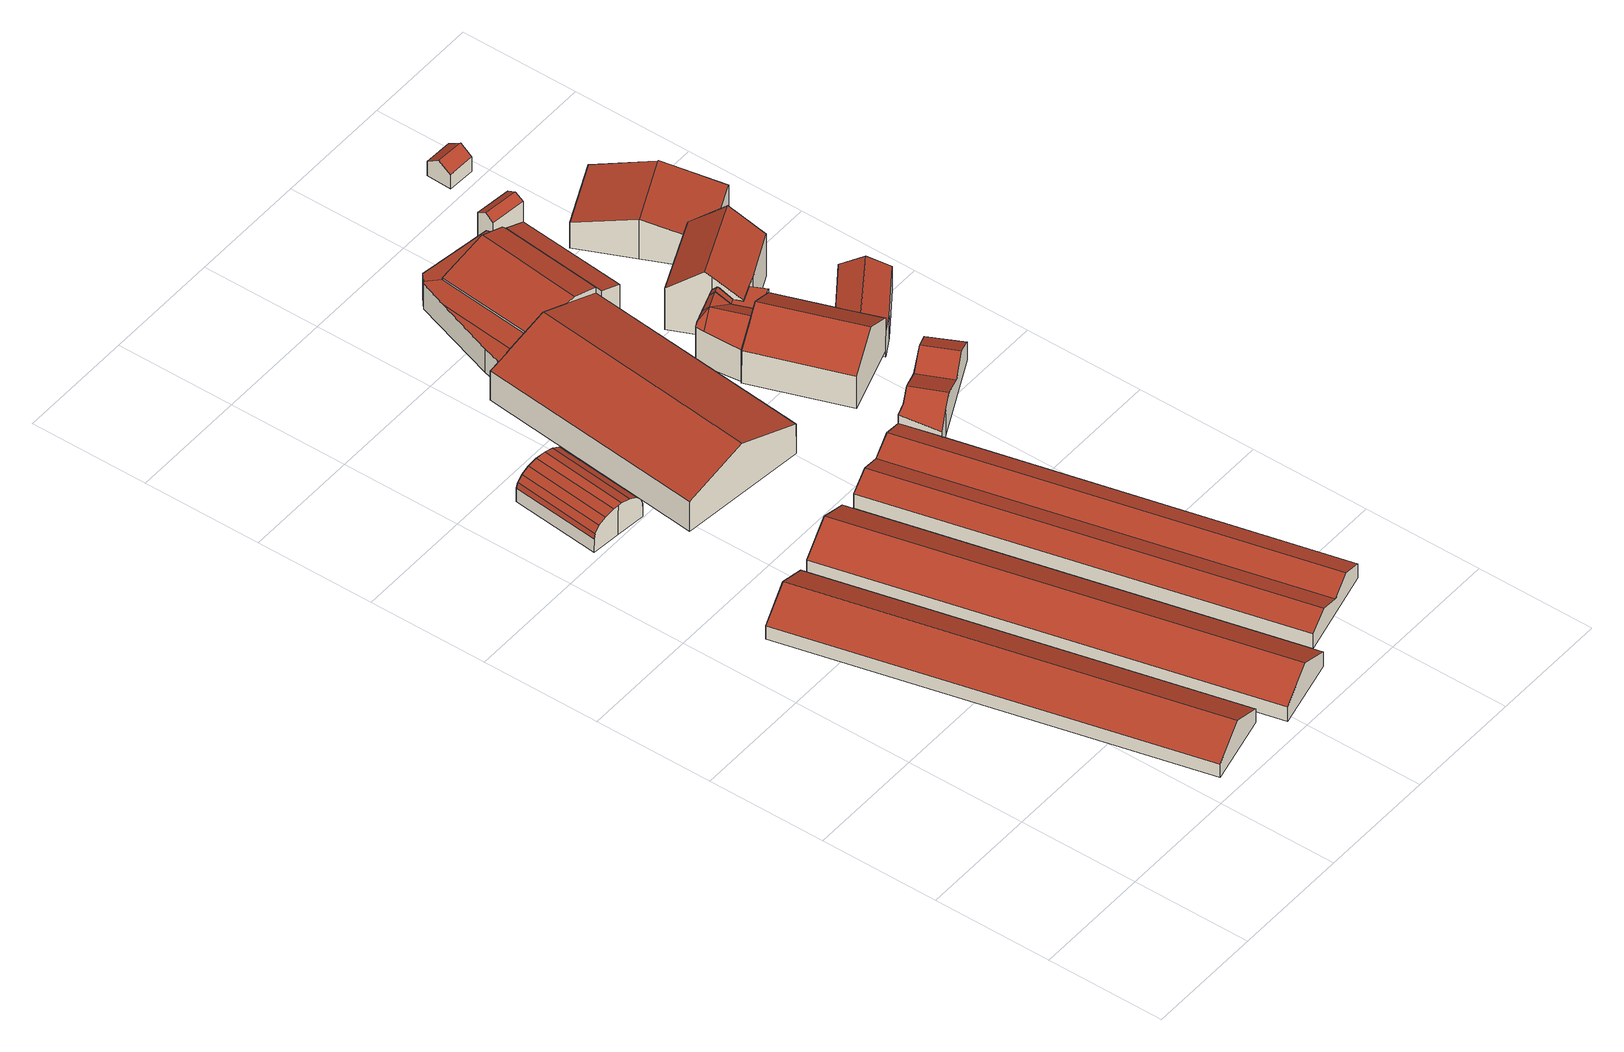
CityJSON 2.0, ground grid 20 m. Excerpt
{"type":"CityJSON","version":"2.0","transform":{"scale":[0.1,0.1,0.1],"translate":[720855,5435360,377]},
"CityObjects":{
"building1":{"type":"Building","attributes":{"Gemeindeschluessel":"09375181","HoeheDach":"386.140","HoeheGrund":"380.340","Methode":"2000","NiedrigsteTraufeDesGebaeudes":"382.863","Geometrietyp2DReferenz":"3000","measuredHeight":5.8,"function":"31001_2000","roofType":"3100"},"geometry":[{"type":"Solid","lod":"2","boundaries":[[[[0,1,2,3]],[[4,2,1,5]],[[6,7,3,2,4]],[[5,1,0,8,9]],[[9,8,7,6]],[[8,0,3,7]],[[6,4,5,9]]]],"semantics":{"surfaces":[{"type":"RoofSurface","Dachneigung":"62.080","Dachorientierung":"76.425","Flaeche":"489.564","Z_MAX":"5.800","Z_MAX_ASL":"386.140","Z_MIN":"2.523","Z_MIN_ASL":"382.863"},{"type":"WallSurface","Flaeche":"176.909","Z_MAX":"2.530","Z_MAX_ASL":"382.870","Z_MIN":"0.000","Z_MIN_ASL":"380.340"},{"type":"WallSurface","Flaeche":"51.419","Z_MAX":"5.800","Z_MAX_ASL":"386.140","Z_MIN":"0.000","Z_MIN_ASL":"380.340"},{"type":"WallSurface","Flaeche":"51.452","Z_MAX":"5.800","Z_MAX_ASL":"386.140","Z_MIN":"0.000","Z_MIN_ASL":"380.340"},{"type":"WallSurface","Flaeche":"176.925","Z_MAX":"2.526","Z_MAX_ASL":"382.866","Z_MIN":"0.000","Z_MIN_ASL":"380.340"},{"type":"RoofSurface","Dachneigung":"62.077","Dachorientierung":"256.425","Flaeche":"489.660","Z_MAX":"5.800","Z_MAX_ASL":"386.140","Z_MIN":"2.526","Z_MIN_ASL":"382.866"},{"type":"GroundSurface","Flaeche":"865.232","Z_MAX":"0.000","Z_MAX_ASL":"380.340","Z_MIN":"0.000","Z_MIN_ASL":"380.340"}],"values":[[0,1,2,3,4,5,6]]}}]},
"building2":{"type":"Building","attributes":{"Gemeindeschluessel":"09375181","HoeheDach":"390.253","HoeheGrund":"384.732","Methode":"2000","NiedrigsteTraufeDesGebaeudes":"387.194","Geometrietyp2DReferenz":"3000","measuredHeight":5.52,"function":"31001_2000","roofType":"3900","storeysAboveGround":1},"geometry":[{"type":"Solid","lod":"2","boundaries":[[[[10,11,12,13]],[[14,15,16,17]],[[18,19,20,21,22,23,24,25]],[[17,16,26,10,13,27,28,29]],[[18,25,14,17,29,30]],[[31,20,19,32]],[[13,12,33,27]],[[30,32,19,18]],[[26,34,11,10]],[[28,27,33,24,23,35]],[[25,24,33,12,11,34,15,14]],[[29,28,35,36,37,31,32,30]],[[37,21,20,31]],[[16,15,34,26]],[[36,22,21,37]],[[35,23,22,36]]]],"semantics":{"surfaces":[{"type":"RoofSurface","Dachneigung":"62.628","Dachorientierung":"96.273","Flaeche":"22.825","Z_MAX":"5.150","Z_MAX_ASL":"389.882","Z_MIN":"4.453","Z_MIN_ASL":"389.185"},{"type":"WallSurface","Flaeche":"39.377","Z_MAX":"2.763","Z_MAX_ASL":"387.495","Z_MIN":"-0.002","Z_MIN_ASL":"384.730"},{"type":"WallSurface","Flaeche":"24.295","Z_MAX":"5.521","Z_MAX_ASL":"390.253","Z_MIN":"-0.002","Z_MIN_ASL":"384.730"},{"type":"WallSurface","Flaeche":"24.421","Z_MAX":"5.521","Z_MAX_ASL":"390.253","Z_MIN":"-0.002","Z_MIN_ASL":"384.730"},{"type":"GroundSurface","Flaeche":"151.032","Z_MAX":"-0.002","Z_MAX_ASL":"384.730","Z_MIN":"-0.002","Z_MIN_ASL":"384.730"},{"type":"RoofSurface","Dachneigung":"15.949","Dachorientierung":"276.273","Flaeche":"14.010","Z_MAX":"3.515","Z_MAX_ASL":"388.247","Z_MIN":"2.623","Z_MIN_ASL":"387.355"},{"type":"RoofSurface","Dachneigung":"77.343","Dachorientierung":"96.273","Flaeche":"25.491","Z_MAX":"5.521","Z_MAX_ASL":"390.253","Z_MIN":"5.150","Z_MIN_ASL":"389.882"},{"type":"WallSurface","Flaeche":"39.638","Z_MAX":"2.623","Z_MAX_ASL":"387.355","Z_MIN":"-0.002","Z_MIN_ASL":"384.730"},{"type":"RoofSurface","Dachneigung":"43.098","Dachorientierung":"96.273","Flaeche":"19.359","Z_MAX":"4.453","Z_MAX_ASL":"389.185","Z_MIN":"3.515","Z_MIN_ASL":"388.247"},{"type":"RoofSurface","Dachneigung":"90.000","Dachorientierung":"-1.000","Flaeche":"26.477","Z_MAX":"5.521","Z_MAX_ASL":"390.253","Z_MIN":"5.521","Z_MIN_ASL":"390.253"},{"type":"WallSurface","Flaeche":"24.403","Z_MAX":"5.521","Z_MAX_ASL":"390.253","Z_MIN":"-0.002","Z_MIN_ASL":"384.730"},{"type":"WallSurface","Flaeche":"24.504","Z_MAX":"5.521","Z_MAX_ASL":"390.253","Z_MIN":"-0.002","Z_MIN_ASL":"384.730"},{"type":"RoofSurface","Dachneigung":"43.098","Dachorientierung":"276.273","Flaeche":"19.402","Z_MAX":"4.453","Z_MAX_ASL":"389.185","Z_MIN":"3.515","Z_MIN_ASL":"388.247"},{"type":"RoofSurface","Dachneigung":"15.949","Dachorientierung":"96.273","Flaeche":"14.139","Z_MAX":"3.515","Z_MAX_ASL":"388.247","Z_MIN":"2.462","Z_MIN_ASL":"387.194"},{"type":"RoofSurface","Dachneigung":"62.628","Dachorientierung":"276.273","Flaeche":"22.862","Z_MAX":"5.150","Z_MAX_ASL":"389.882","Z_MIN":"4.453","Z_MIN_ASL":"389.185"},{"type":"RoofSurface","Dachneigung":"77.343","Dachorientierung":"276.273","Flaeche":"25.513","Z_MAX":"5.521","Z_MAX_ASL":"390.253","Z_MIN":"5.150","Z_MIN_ASL":"389.882"}],"values":[[0,1,2,3,4,5,6,7,8,9,10,11,12,13,14,15]]}}]},
"building3":{"type":"Building","attributes":{"Gemeindeschluessel":"09375181","HoeheDach":"386.140","HoeheGrund":"379.960","Methode":"2000","NiedrigsteTraufeDesGebaeudes":"382.858","Geometrietyp2DReferenz":"3000","measuredHeight":6.18,"function":"31001_2000","roofType":"3100"},"geometry":[{"type":"Solid","lod":"2","boundaries":[[[[38,39,40,41]],[[42,38,41,43]],[[44,42,43,45]],[[46,40,39,47]],[[47,39,38,42,44]],[[45,46,47,44]],[[45,43,41,40,46]]]],"semantics":{"surfaces":[{"type":"RoofSurface","Dachneigung":"61.847","Dachorientierung":"76.485","Flaeche":"513.539","Z_MAX":"6.180","Z_MAX_ASL":"386.140","Z_MIN":"2.907","Z_MIN_ASL":"382.867"},{"type":"RoofSurface","Dachneigung":"61.843","Dachorientierung":"256.484","Flaeche":"513.430","Z_MAX":"6.180","Z_MAX_ASL":"386.140","Z_MIN":"2.898","Z_MIN_ASL":"382.858"},{"type":"WallSurface","Flaeche":"215.175","Z_MAX":"2.916","Z_MAX_ASL":"382.876","Z_MIN":"0.000","Z_MIN_ASL":"379.960"},{"type":"WallSurface","Flaeche":"215.220","Z_MAX":"2.907","Z_MAX_ASL":"382.867","Z_MIN":"0.000","Z_MIN_ASL":"379.960"},{"type":"WallSurface","Flaeche":"55.522","Z_MAX":"6.180","Z_MAX_ASL":"386.140","Z_MIN":"0.000","Z_MIN_ASL":"379.960"},{"type":"GroundSurface","Flaeche":"905.455","Z_MAX":"0.000","Z_MAX_ASL":"379.960","Z_MIN":"0.000","Z_MIN_ASL":"379.960"},{"type":"WallSurface","Flaeche":"55.624","Z_MAX":"6.180","Z_MAX_ASL":"386.140","Z_MIN":"0.000","Z_MIN_ASL":"379.960"}],"values":[[0,1,2,3,4,5,6]]}}]},
"building4":{"type":"Building","attributes":{"Gemeindeschluessel":"09375181","HoeheDach":"382.920","HoeheGrund":"378.480","Methode":"2000","NiedrigsteTraufeDesGebaeudes":"381.320","Geometrietyp2DReferenz":"3000","measuredHeight":4.44,"function":"31001_2000","roofType":"3100"},"geometry":[{"type":"Solid","lod":"2","boundaries":[[[[48,49,50,51,52]],[[48,53,54,55,56,57,49]],[[55,54,58,59]],[[49,57,60,50]],[[57,56,61,60]],[[56,55,59,61]],[[53,62,63,58,54]],[[51,63,62,52]],[[53,48,52,62]],[[50,60,61,59,58,63,51]]]],"semantics":{"surfaces":[{"type":"GroundSurface","Flaeche":"1106.562","Z_MAX":"0.000","Z_MAX_ASL":"378.480","Z_MIN":"0.000","Z_MIN_ASL":"378.480"},{"type":"WallSurface","Flaeche":"56.908","Z_MAX":"4.440","Z_MAX_ASL":"382.920","Z_MIN":"0.000","Z_MIN_ASL":"378.480"},{"type":"RoofSurface","Dachneigung":"67.924","Dachorientierung":"256.498","Flaeche":"301.216","Z_MAX":"4.440","Z_MAX_ASL":"382.920","Z_MIN":"2.840","Z_MIN_ASL":"381.320"},{"type":"WallSurface","Flaeche":"202.313","Z_MAX":"2.876","Z_MAX_ASL":"381.356","Z_MIN":"0.000","Z_MIN_ASL":"378.480"},{"type":"RoofSurface","Dachneigung":"67.833","Dachorientierung":"256.497","Flaeche":"295.971","Z_MAX":"4.440","Z_MAX_ASL":"382.920","Z_MIN":"2.846","Z_MIN_ASL":"381.326"},{"type":"RoofSurface","Dachneigung":"67.830","Dachorientierung":"76.498","Flaeche":"299.928","Z_MAX":"4.440","Z_MAX_ASL":"382.920","Z_MIN":"2.840","Z_MIN_ASL":"381.320"},{"type":"RoofSurface","Dachneigung":"67.920","Dachorientierung":"76.498","Flaeche":"297.384","Z_MAX":"4.440","Z_MAX_ASL":"382.920","Z_MIN":"2.860","Z_MIN_ASL":"381.340"},{"type":"WallSurface","Flaeche":"19.250","Z_MAX":"2.861","Z_MAX_ASL":"381.341","Z_MIN":"0.000","Z_MIN_ASL":"378.480"},{"type":"WallSurface","Flaeche":"183.217","Z_MAX":"2.861","Z_MAX_ASL":"381.341","Z_MIN":"0.000","Z_MIN_ASL":"378.480"},{"type":"WallSurface","Flaeche":"57.123","Z_MAX":"4.440","Z_MAX_ASL":"382.920","Z_MIN":"0.000","Z_MIN_ASL":"378.480"}],"values":[[0,1,2,3,4,5,6,7,8,9]]}}]},
"building5":{"type":"Building","attributes":{"Gemeindeschluessel":"09375181","HoeheDach":"390.224","HoeheGrund":"380.570","Methode":"2000","NiedrigsteTraufeDesGebaeudes":"385.014","Geometrietyp2DReferenz":"3000","measuredHeight":9.65,"function":"31001_2000","roofType":"3100","storeysAboveGround":1},"geometry":[{"type":"Solid","lod":"2","boundaries":[[[[64,65,66,67]],[[68,69,70,71,72]],[[73,74,75,76,77]],[[78,79,80,81,68,72]],[[82,83,84,85]],[[86,87,88,89,90]],[[78,72,71,91]],[[92,83,82,69,68,81,93]],[[92,77,76,84,83]],[[94,95,64,67,79,78,91,87,86,96,97]],[[85,98,99,90,89]],[[81,80,66,65,100,93]],[[99,96,86,90]],[[64,95,101,100,65]],[[88,70,69,82,85,89]],[[102,92,93,100,101]],[[88,87,91,71,70]],[[85,84,76,75,98]],[[97,96,99,98,75,74]],[[67,66,80,79]],[[92,102,73,77]],[[94,97,74,73,102,101,95]]]],"semantics":{"surfaces":[{"type":"WallSurface","Flaeche":"220.783","Z_MAX":"5.712","Z_MAX_ASL":"386.282","Z_MIN":"0.000","Z_MIN_ASL":"380.570"},{"type":"RoofSurface","Dachneigung":"83.611","Dachorientierung":"276.072","Flaeche":"24.386","Z_MAX":"4.760","Z_MAX_ASL":"385.330","Z_MIN":"4.444","Z_MIN_ASL":"385.014"},{"type":"RoofSurface","Dachneigung":"72.096","Dachorientierung":"96.073","Flaeche":"82.811","Z_MAX":"8.230","Z_MAX_ASL":"388.800","Z_MIN":"6.816","Z_MIN_ASL":"387.386"},{"type":"WallSurface","Flaeche":"7.602","Z_MAX":"6.955","Z_MAX_ASL":"387.525","Z_MIN":"0.000","Z_MIN_ASL":"380.570"},{"type":"WallSurface","Flaeche":"4.862","Z_MAX":"5.530","Z_MAX_ASL":"386.100","Z_MIN":"5.260","Z_MIN_ASL":"385.830"},{"type":"WallSurface","Flaeche":"11.193","Z_MAX":"4.973","Z_MAX_ASL":"385.543","Z_MIN":"0.000","Z_MIN_ASL":"380.570"},{"type":"WallSurface","Flaeche":"12.836","Z_MAX":"4.488","Z_MAX_ASL":"385.058","Z_MIN":"0.000","Z_MIN_ASL":"380.570"},{"type":"WallSurface","Flaeche":"33.543","Z_MAX":"9.647","Z_MAX_ASL":"390.217","Z_MIN":"4.469","Z_MIN_ASL":"385.039"},{"type":"RoofSurface","Dachneigung":"71.585","Dachorientierung":"276.070","Flaeche":"153.931","Z_MAX":"8.230","Z_MAX_ASL":"388.800","Z_MIN":"5.530","Z_MIN_ASL":"386.100"},{"type":"GroundSurface","Flaeche":"1191.068","Z_MAX":"0.000","Z_MAX_ASL":"380.570","Z_MIN":"0.000","Z_MIN_ASL":"380.570"},{"type":"RoofSurface","Dachneigung":"80.852","Dachorientierung":"6.087","Flaeche":"38.059","Z_MAX":"5.260","Z_MAX_ASL":"385.830","Z_MIN":"4.760","Z_MIN_ASL":"385.330"},{"type":"RoofSurface","Dachneigung":"70.117","Dachorientierung":"276.157","Flaeche":"448.749","Z_MAX":"9.654","Z_MAX_ASL":"390.224","Z_MIN":"5.705","Z_MIN_ASL":"386.275"},{"type":"WallSurface","Flaeche":"59.822","Z_MAX":"4.842","Z_MAX_ASL":"385.412","Z_MIN":"0.000","Z_MIN_ASL":"380.570"},{"type":"WallSurface","Flaeche":"167.705","Z_MAX":"9.654","Z_MAX_ASL":"390.224","Z_MIN":"0.000","Z_MIN_ASL":"380.570"},{"type":"RoofSurface","Dachneigung":"81.286","Dachorientierung":"276.068","Flaeche":"60.749","Z_MAX":"5.260","Z_MAX_ASL":"385.830","Z_MIN":"4.760","Z_MIN_ASL":"385.330"},{"type":"RoofSurface","Dachneigung":"70.115","Dachorientierung":"96.098","Flaeche":"449.127","Z_MAX":"9.654","Z_MAX_ASL":"390.224","Z_MIN":"5.705","Z_MIN_ASL":"386.275"},{"type":"WallSurface","Flaeche":"72.851","Z_MAX":"4.922","Z_MAX_ASL":"385.492","Z_MIN":"0.000","Z_MIN_ASL":"380.570"},{"type":"WallSurface","Flaeche":"22.883","Z_MAX":"8.230","Z_MAX_ASL":"388.800","Z_MIN":"5.260","Z_MIN_ASL":"385.830"},{"type":"WallSurface","Flaeche":"16.640","Z_MAX":"6.849","Z_MAX_ASL":"387.419","Z_MIN":"0.000","Z_MIN_ASL":"380.570"},{"type":"WallSurface","Flaeche":"21.779","Z_MAX":"6.955","Z_MAX_ASL":"387.525","Z_MIN":"0.000","Z_MIN_ASL":"380.570"},{"type":"WallSurface","Flaeche":"5.098","Z_MAX":"8.230","Z_MAX_ASL":"388.800","Z_MIN":"5.711","Z_MIN_ASL":"386.281"},{"type":"WallSurface","Flaeche":"340.790","Z_MAX":"6.816","Z_MAX_ASL":"387.386","Z_MIN":"0.000","Z_MIN_ASL":"380.570"}],"values":[[0,1,2,3,4,5,6,7,8,9,10,11,12,13,14,15,16,17,18,19,20,21]]}}]},
"building6":{"type":"Building","attributes":{"Gemeindeschluessel":"09375181","HoeheDach":"387.700","HoeheGrund":"378.990","Methode":"2000","NiedrigsteTraufeDesGebaeudes":"385.070","Geometrietyp2DReferenz":"3000","measuredHeight":8.71,"function":"31001_2000","roofType":"3100","storeysAboveGround":2},"geometry":[{"type":"Solid","lod":"2","boundaries":[[[[103,104,105,106,107]],[[106,105,108,109,110,111]],[[107,112,113,103]],[[113,112,114,115]],[[112,116,114]],[[113,115,117,104,103]],[[111,110,112]],[[108,117,115,114,116,109]],[[107,106,111,112]],[[104,117,108,105]],[[112,110,109,116]]]],"semantics":{"surfaces":[{"type":"WallSurface","Flaeche":"61.129","Z_MAX":"8.710","Z_MAX_ASL":"387.700","Z_MIN":"0.000","Z_MIN_ASL":"378.990"},{"type":"WallSurface","Flaeche":"52.211","Z_MAX":"8.710","Z_MAX_ASL":"387.700","Z_MIN":"0.000","Z_MIN_ASL":"378.990"},{"type":"RoofSurface","Dachneigung":"59.284","Dachorientierung":"250.667","Flaeche":"26.480","Z_MAX":"8.710","Z_MAX_ASL":"387.700","Z_MIN":"6.080","Z_MIN_ASL":"385.070"},{"type":"RoofSurface","Dachneigung":"59.299","Dachorientierung":"249.832","Flaeche":"2.837","Z_MAX":"8.710","Z_MAX_ASL":"387.700","Z_MIN":"6.860","Z_MIN_ASL":"385.850"},{"type":"RoofSurface","Dachneigung":"44.896","Dachorientierung":"337.892","Flaeche":"1.802","Z_MAX":"8.710","Z_MAX_ASL":"387.700","Z_MIN":"7.398","Z_MIN_ASL":"386.388"},{"type":"WallSurface","Flaeche":"49.240","Z_MAX":"7.050","Z_MAX_ASL":"386.040","Z_MIN":"0.000","Z_MIN_ASL":"378.990"},{"type":"RoofSurface","Dachneigung":"49.366","Dachorientierung":"157.245","Flaeche":"4.759","Z_MAX":"8.710","Z_MAX_ASL":"387.700","Z_MIN":"6.767","Z_MIN_ASL":"385.757"},{"type":"WallSurface","Flaeche":"44.803","Z_MAX":"7.814","Z_MAX_ASL":"386.804","Z_MIN":"0.000","Z_MIN_ASL":"378.990"},{"type":"RoofSurface","Dachneigung":"60.063","Dachorientierung":"70.663","Flaeche":"20.688","Z_MAX":"8.710","Z_MAX_ASL":"387.700","Z_MIN":"6.570","Z_MIN_ASL":"385.560"},{"type":"GroundSurface","Flaeche":"51.237","Z_MAX":"0.000","Z_MAX_ASL":"378.990","Z_MIN":"0.000","Z_MIN_ASL":"378.990"},{"type":"RoofSurface","Dachneigung":"44.890","Dachorientierung":"337.242","Flaeche":"4.568","Z_MAX":"8.710","Z_MAX_ASL":"387.700","Z_MIN":"7.555","Z_MIN_ASL":"386.545"}],"values":[[0,1,2,3,4,5,6,7,8,9,10]]}}]},
"building7":{"type":"Building","attributes":{"Gemeindeschluessel":"09375181","HoeheDach":"384.873","HoeheGrund":"378.670","Methode":"2000","NiedrigsteTraufeDesGebaeudes":"382.209","Geometrietyp2DReferenz":"3000","measuredHeight":6.2,"function":"31001_2000","roofType":"3100"},"geometry":[{"type":"Solid","lod":"2","boundaries":[[[[118,119,120,121]],[[118,122,123,124,125,126,119]],[[125,124,127,128]],[[120,119,126,129,130,131]],[[132,133,123,122]],[[126,125,128,129]],[[121,120,131,134]],[[134,131,130,135]],[[132,135,130,129,128,127,133]],[[118,121,134,135,132,122]],[[124,123,133,127]]]],"semantics":{"surfaces":[{"type":"WallSurface","Flaeche":"12.839","Z_MAX":"5.018","Z_MAX_ASL":"383.688","Z_MIN":"0.000","Z_MIN_ASL":"378.670"},{"type":"WallSurface","Flaeche":"75.235","Z_MAX":"6.203","Z_MAX_ASL":"384.873","Z_MIN":"0.000","Z_MIN_ASL":"378.670"},{"type":"RoofSurface","Dachneigung":"64.421","Dachorientierung":"244.860","Flaeche":"26.697","Z_MAX":"5.430","Z_MAX_ASL":"384.100","Z_MIN":"3.539","Z_MIN_ASL":"382.209"},{"type":"RoofSurface","Dachneigung":"63.747","Dachorientierung":"244.856","Flaeche":"32.991","Z_MAX":"6.203","Z_MAX_ASL":"384.873","Z_MIN":"3.539","Z_MIN_ASL":"382.209"},{"type":"WallSurface","Flaeche":"22.109","Z_MAX":"3.734","Z_MAX_ASL":"382.404","Z_MIN":"0.000","Z_MIN_ASL":"378.670"},{"type":"RoofSurface","Dachneigung":"63.750","Dachorientierung":"64.860","Flaeche":"36.826","Z_MAX":"6.203","Z_MAX_ASL":"384.873","Z_MIN":"3.539","Z_MIN_ASL":"382.209"},{"type":"WallSurface","Flaeche":"26.071","Z_MAX":"4.209","Z_MAX_ASL":"382.879","Z_MIN":"0.000","Z_MIN_ASL":"378.670"},{"type":"WallSurface","Flaeche":"7.543","Z_MAX":"4.993","Z_MAX_ASL":"383.663","Z_MIN":"0.000","Z_MIN_ASL":"378.670"},{"type":"WallSurface","Flaeche":"74.018","Z_MAX":"6.203","Z_MAX_ASL":"384.873","Z_MIN":"0.000","Z_MIN_ASL":"378.670"},{"type":"GroundSurface","Flaeche":"109.484","Z_MAX":"0.000","Z_MAX_ASL":"378.670","Z_MIN":"0.000","Z_MIN_ASL":"378.670"},{"type":"RoofSurface","Dachneigung":"64.436","Dachorientierung":"64.866","Flaeche":"25.264","Z_MAX":"5.430","Z_MAX_ASL":"384.100","Z_MIN":"3.540","Z_MIN_ASL":"382.210"}],"values":[[0,1,2,3,4,5,6,7,8,9,10]]}}]},
"building8":{"type":"Building","attributes":{"Gemeindeschluessel":"09375181","HoeheDach":"388.869","HoeheGrund":"378.720","Methode":"1000","NiedrigsteTraufeDesGebaeudes":"384.991","Geometrietyp2DReferenz":"3000","measuredHeight":10.15,"function":"31001_2000","roofType":"3100","storeysAboveGround":2},"geometry":[{"type":"Solid","lod":"2","boundaries":[[[[136,137,138,139]],[[140,137,136,141,142]],[[142,141,143,144]],[[140,145,146,147,148,138,137]],[[146,145,144,143,149]],[[147,150,151,148]],[[148,151,139,138]],[[136,139,151,150,149,143,141]],[[140,142,144,145]],[[146,149,150,147]]]],"semantics":{"surfaces":[{"type":"WallSurface","Flaeche":"40.494","Z_MAX":"6.291","Z_MAX_ASL":"385.011","Z_MIN":"0.000","Z_MIN_ASL":"378.720"},{"type":"WallSurface","Flaeche":"102.382","Z_MAX":"10.149","Z_MAX_ASL":"388.869","Z_MIN":"0.000","Z_MIN_ASL":"378.720"},{"type":"RoofSurface","Dachneigung":"58.160","Dachorientierung":"250.321","Flaeche":"125.616","Z_MAX":"10.149","Z_MAX_ASL":"388.869","Z_MIN":"6.271","Z_MIN_ASL":"384.991"},{"type":"GroundSurface","Flaeche":"213.967","Z_MAX":"0.000","Z_MAX_ASL":"378.720","Z_MIN":"0.000","Z_MIN_ASL":"378.720"},{"type":"WallSurface","Flaeche":"69.417","Z_MAX":"10.149","Z_MAX_ASL":"388.869","Z_MIN":"0.000","Z_MIN_ASL":"378.720"},{"type":"WallSurface","Flaeche":"61.189","Z_MAX":"6.290","Z_MAX_ASL":"385.010","Z_MIN":"0.000","Z_MIN_ASL":"378.720"},{"type":"WallSurface","Flaeche":"6.981","Z_MAX":"6.291","Z_MAX_ASL":"385.011","Z_MIN":"0.000","Z_MIN_ASL":"378.720"},{"type":"RoofSurface","Dachneigung":"58.157","Dachorientierung":"70.323","Flaeche":"126.250","Z_MAX":"10.149","Z_MAX_ASL":"388.869","Z_MIN":"6.274","Z_MIN_ASL":"384.994"},{"type":"WallSurface","Flaeche":"106.917","Z_MAX":"6.279","Z_MAX_ASL":"384.999","Z_MIN":"0.000","Z_MIN_ASL":"378.720"},{"type":"WallSurface","Flaeche":"33.096","Z_MAX":"8.971","Z_MAX_ASL":"387.691","Z_MIN":"0.000","Z_MIN_ASL":"378.720"}],"values":[[0,1,2,3,4,5,6,7,8,9]]}}]},
"building9":{"type":"Building","attributes":{"Gemeindeschluessel":"09375181","HoeheDach":"387.378","HoeheGrund":"380.870","Methode":"1000","NiedrigsteTraufeDesGebaeudes":"386.123","Geometrietyp2DReferenz":"3000","measuredHeight":6.51,"function":"51009_1610","roofType":"2100"},"geometry":[{"type":"Solid","lod":"2","boundaries":[[[[152,153,74,154]],[[155,152,154,156]],[[156,157,158,155]],[[156,154,74,157]],[[158,153,152,155]],[[157,74,153,158]]]],"semantics":{"surfaces":[{"type":"RoofSurface","Dachneigung":"71.313","Dachorientierung":"96.071","Flaeche":"72.978","Z_MAX":"6.508","Z_MAX_ASL":"387.378","Z_MIN":"5.253","Z_MIN_ASL":"386.123"},{"type":"WallSurface","Flaeche":"21.822","Z_MAX":"6.508","Z_MAX_ASL":"387.378","Z_MIN":"0.000","Z_MIN_ASL":"380.870"},{"type":"GroundSurface","Flaeche":"69.131","Z_MAX":"0.000","Z_MAX_ASL":"380.870","Z_MIN":"0.000","Z_MIN_ASL":"380.870"},{"type":"WallSurface","Flaeche":"121.254","Z_MAX":"6.508","Z_MAX_ASL":"387.378","Z_MIN":"0.000","Z_MIN_ASL":"380.870"},{"type":"WallSurface","Flaeche":"97.866","Z_MAX":"5.253","Z_MAX_ASL":"386.123","Z_MIN":"0.000","Z_MIN_ASL":"380.870"},{"type":"WallSurface","Flaeche":"21.817","Z_MAX":"6.508","Z_MAX_ASL":"387.378","Z_MIN":"0.000","Z_MIN_ASL":"380.870"}],"values":[[0,1,2,3,4,5]]}}]},
"building10":{"type":"Building","attributes":{"Gemeindeschluessel":"09375181","HoeheDach":"387.700","HoeheGrund":"378.850","Methode":"2000","NiedrigsteTraufeDesGebaeudes":"385.570","Geometrietyp2DReferenz":"3000","measuredHeight":8.85,"function":"51009_1610","roofType":"1000"},"geometry":[{"type":"Solid","lod":"2","boundaries":[[[[159,109,160,161]],[[106,162,163,164,165,166]],[[167,164,163,168]],[[169,162,106,170]],[[159,170,106,166,110,109]],[[159,161,167,168,169,170]],[[167,161,160,171,165,164]],[[168,163,162,169]],[[110,171,160,109]],[[166,165,171,110]]]],"semantics":{"surfaces":[{"type":"WallSurface","Flaeche":"8.452","Z_MAX":"8.021","Z_MAX_ASL":"386.871","Z_MIN":"0.000","Z_MIN_ASL":"378.850"},{"type":"RoofSurface","Dachneigung":"87.852","Dachorientierung":"159.047","Flaeche":"12.995","Z_MAX":"6.880","Z_MAX_ASL":"385.730","Z_MIN":"6.720","Z_MIN_ASL":"385.570"},{"type":"WallSurface","Flaeche":"20.968","Z_MAX":"6.825","Z_MAX_ASL":"385.675","Z_MIN":"0.000","Z_MIN_ASL":"378.850"},{"type":"WallSurface","Flaeche":"29.191","Z_MAX":"6.726","Z_MAX_ASL":"385.576","Z_MIN":"0.000","Z_MIN_ASL":"378.850"},{"type":"WallSurface","Flaeche":"53.155","Z_MAX":"8.850","Z_MAX_ASL":"387.700","Z_MIN":"0.000","Z_MIN_ASL":"378.850"},{"type":"GroundSurface","Flaeche":"16.280","Z_MAX":"0.000","Z_MAX_ASL":"378.850","Z_MIN":"0.000","Z_MIN_ASL":"378.850"},{"type":"WallSurface","Flaeche":"35.346","Z_MAX":"8.850","Z_MAX_ASL":"387.700","Z_MIN":"0.000","Z_MIN_ASL":"378.850"},{"type":"WallSurface","Flaeche":"19.124","Z_MAX":"6.825","Z_MAX_ASL":"385.675","Z_MIN":"0.000","Z_MIN_ASL":"378.850"},{"type":"RoofSurface","Dachneigung":"45.042","Dachorientierung":"339.184","Flaeche":"1.282","Z_MAX":"8.850","Z_MAX_ASL":"387.700","Z_MIN":"7.962","Z_MIN_ASL":"386.812"},{"type":"RoofSurface","Dachneigung":"48.720","Dachorientierung":"159.198","Flaeche":"3.178","Z_MAX":"8.850","Z_MAX_ASL":"387.700","Z_MIN":"6.880","Z_MIN_ASL":"385.730"}],"values":[[0,1,2,3,4,5,6,7,8,9]]}}]},
"building11":{"type":"Building","attributes":{"Gemeindeschluessel":"09375181","HoeheDach":"387.436","HoeheGrund":"381.739","Methode":"1000","NiedrigsteTraufeDesGebaeudes":"386.531","Geometrietyp2DReferenz":"3000","measuredHeight":5.7,"function":"31001_2000","roofType":"3100"},"geometry":[{"type":"Solid","lod":"2","boundaries":[[[[172,173,174,175]],[[176,177,178,179]],[[179,180,181,176]],[[180,174,173,181]],[[177,172,175,178]],[[181,173,172,177,176]],[[179,178,175,174,180]]]],"semantics":{"surfaces":[{"type":"RoofSurface","Dachneigung":"59.381","Dachorientierung":"6.692","Flaeche":"10.602","Z_MAX":"5.697","Z_MAX_ASL":"387.436","Z_MIN":"4.792","Z_MIN_ASL":"386.531"},{"type":"WallSurface","Flaeche":"29.373","Z_MAX":"4.810","Z_MAX_ASL":"386.549","Z_MIN":"0.000","Z_MIN_ASL":"381.739"},{"type":"GroundSurface","Flaeche":"18.261","Z_MAX":"0.000","Z_MAX_ASL":"381.739","Z_MIN":"0.000","Z_MIN_ASL":"381.739"},{"type":"WallSurface","Flaeche":"29.175","Z_MAX":"4.825","Z_MAX_ASL":"386.564","Z_MIN":"0.000","Z_MIN_ASL":"381.739"},{"type":"RoofSurface","Dachneigung":"59.381","Dachorientierung":"186.687","Flaeche":"10.618","Z_MAX":"5.697","Z_MAX_ASL":"387.436","Z_MIN":"4.810","Z_MIN_ASL":"386.549"},{"type":"WallSurface","Flaeche":"15.894","Z_MAX":"5.697","Z_MAX_ASL":"387.436","Z_MIN":"0.000","Z_MIN_ASL":"381.739"},{"type":"WallSurface","Flaeche":"15.629","Z_MAX":"5.697","Z_MAX_ASL":"387.436","Z_MIN":"0.000","Z_MIN_ASL":"381.739"}],"values":[[0,1,2,3,4,5,6]]}}]},
"building12":{"type":"Building","attributes":{"Gemeindeschluessel":"09375181","HoeheDach":"390.213","HoeheGrund":"377.730","Methode":"1000","NiedrigsteTraufeDesGebaeudes":"385.711","Geometrietyp2DReferenz":"3000","measuredHeight":12.48,"function":"31001_1000","roofType":"3100","storeysAboveGround":2},"address":[{"Country":"Germany","Locality":"Pettendorf","ThoroughfareName":"Hinterberg 4"}],"geometry":[{"type":"Solid","lod":"2","boundaries":[[[[182,183,184,185]],[[186,187,188,184,183,189,190]],[[191,192,186,190,193]],[[194,188,187,195]],[[196,197,198,199]],[[191,193,199,198]],[[182,200,201,189,183]],[[196,199,193,190,189,201]],[[191,198,197,200,182,185,194,195,192]],[[201,200,197,196]],[[185,184,188,194]],[[195,187,186,192]]]],"semantics":{"surfaces":[{"type":"WallSurface","Flaeche":"70.690","Z_MAX":"8.148","Z_MAX_ASL":"385.878","Z_MIN":"0.000","Z_MIN_ASL":"377.730"},{"type":"RoofSurface","Dachneigung":"52.065","Dachorientierung":"156.206","Flaeche":"99.916","Z_MAX":"12.483","Z_MAX_ASL":"390.213","Z_MIN":"7.984","Z_MIN_ASL":"385.714"},{"type":"WallSurface","Flaeche":"71.497","Z_MAX":"12.483","Z_MAX_ASL":"390.213","Z_MIN":"0.000","Z_MIN_ASL":"377.730"},{"type":"WallSurface","Flaeche":"24.724","Z_MAX":"8.070","Z_MAX_ASL":"385.800","Z_MIN":"0.000","Z_MIN_ASL":"377.730"},{"type":"WallSurface","Flaeche":"2.224","Z_MAX":"7.983","Z_MAX_ASL":"385.713","Z_MIN":"0.000","Z_MIN_ASL":"377.730"},{"type":"WallSurface","Flaeche":"109.362","Z_MAX":"7.983","Z_MAX_ASL":"385.713","Z_MIN":"0.000","Z_MIN_ASL":"377.730"},{"type":"WallSurface","Flaeche":"86.918","Z_MAX":"12.483","Z_MAX_ASL":"390.213","Z_MIN":"0.000","Z_MIN_ASL":"377.730"},{"type":"RoofSurface","Dachneigung":"52.066","Dachorientierung":"336.202","Flaeche":"101.952","Z_MAX":"12.483","Z_MAX_ASL":"390.213","Z_MIN":"7.981","Z_MIN_ASL":"385.711"},{"type":"GroundSurface","Flaeche":"159.212","Z_MAX":"0.000","Z_MAX_ASL":"377.730","Z_MIN":"0.000","Z_MIN_ASL":"377.730"},{"type":"WallSurface","Flaeche":"29.538","Z_MAX":"10.477","Z_MAX_ASL":"388.207","Z_MIN":"0.000","Z_MIN_ASL":"377.730"},{"type":"WallSurface","Flaeche":"16.033","Z_MAX":"8.022","Z_MAX_ASL":"385.752","Z_MIN":"0.000","Z_MIN_ASL":"377.730"},{"type":"WallSurface","Flaeche":"45.763","Z_MAX":"11.681","Z_MAX_ASL":"389.411","Z_MIN":"0.000","Z_MIN_ASL":"377.730"}],"values":[[0,1,2,3,4,5,6,7,8,9,10,11]]}}]},
"building13":{"type":"Building","attributes":{"Gemeindeschluessel":"09375181","HoeheDach":"383.730","HoeheGrund":"377.380","Methode":"2000","NiedrigsteTraufeDesGebaeudes":"381.809","Geometrietyp2DReferenz":"3000","measuredHeight":6.35,"function":"31001_2000","roofType":"3100","storeysAboveGround":1},"geometry":[{"type":"Solid","lod":"2","boundaries":[[[[202,203,204,205,206,207]],[[203,208,209,210,204]],[[211,212,213,214]],[[209,208,215,216,217,218,219,211,214]],[[216,215,202,207]],[[220,205,204,210,213,212]],[[216,207,206,217]],[[219,220,212,211]],[[217,206,205,218]],[[208,203,202,215]],[[214,213,210,209]],[[218,205,220,219]]]],"semantics":{"surfaces":[{"type":"RoofSurface","Dachneigung":"64.196","Dachorientierung":"326.614","Flaeche":"50.427","Z_MAX":"6.350","Z_MAX_ASL":"383.730","Z_MIN":"4.505","Z_MIN_ASL":"381.884"},{"type":"WallSurface","Flaeche":"15.433","Z_MAX":"6.350","Z_MAX_ASL":"383.730","Z_MIN":"0.000","Z_MIN_ASL":"377.380"},{"type":"WallSurface","Flaeche":"17.139","Z_MAX":"4.509","Z_MAX_ASL":"381.889","Z_MIN":"0.000","Z_MIN_ASL":"377.380"},{"type":"GroundSurface","Flaeche":"97.299","Z_MAX":"0.000","Z_MAX_ASL":"377.380","Z_MIN":"0.000","Z_MIN_ASL":"377.380"},{"type":"WallSurface","Flaeche":"22.474","Z_MAX":"4.643","Z_MAX_ASL":"382.022","Z_MIN":"0.000","Z_MIN_ASL":"377.380"},{"type":"RoofSurface","Dachneigung":"64.198","Dachorientierung":"146.612","Flaeche":"57.648","Z_MAX":"6.350","Z_MAX_ASL":"383.730","Z_MIN":"4.429","Z_MIN_ASL":"381.809"},{"type":"WallSurface","Flaeche":"31.908","Z_MAX":"4.585","Z_MAX_ASL":"381.964","Z_MIN":"0.000","Z_MIN_ASL":"377.380"},{"type":"WallSurface","Flaeche":"44.743","Z_MAX":"4.513","Z_MAX_ASL":"381.892","Z_MIN":"0.000","Z_MIN_ASL":"377.380"},{"type":"WallSurface","Flaeche":"20.716","Z_MAX":"6.350","Z_MAX_ASL":"383.730","Z_MIN":"0.000","Z_MIN_ASL":"377.380"},{"type":"WallSurface","Flaeche":"5.459","Z_MAX":"5.165","Z_MAX_ASL":"382.545","Z_MIN":"0.000","Z_MIN_ASL":"377.380"},{"type":"WallSurface","Flaeche":"20.364","Z_MAX":"6.283","Z_MAX_ASL":"383.663","Z_MIN":"0.000","Z_MIN_ASL":"377.380"},{"type":"WallSurface","Flaeche":"20.656","Z_MAX":"6.350","Z_MAX_ASL":"383.730","Z_MIN":"0.000","Z_MIN_ASL":"377.380"}],"values":[[0,1,2,3,4,5,6,7,8,9,10,11]]}}]},
"building14":{"type":"Building","attributes":{"Gemeindeschluessel":"09375181","HoeheDach":"388.712","HoeheGrund":"384.460","Methode":"1000","NiedrigsteTraufeDesGebaeudes":"387.318","Geometrietyp2DReferenz":"3000","measuredHeight":4.25,"function":"31001_2000","roofType":"3100"},"geometry":[{"type":"Solid","lod":"2","boundaries":[[[[221,222,223,224]],[[225,226,227,228]],[[221,228,227,229,222]],[[226,230,229,227]],[[223,230,226,225,224]],[[222,229,230,223]],[[224,225,228,221]]]],"semantics":{"surfaces":[{"type":"GroundSurface","Flaeche":"20.583","Z_MAX":"0.000","Z_MAX_ASL":"384.460","Z_MIN":"0.000","Z_MIN_ASL":"384.460"},{"type":"RoofSurface","Dachneigung":"57.455","Dachorientierung":"183.044","Flaeche":"12.219","Z_MAX":"4.252","Z_MAX_ASL":"388.712","Z_MIN":"2.867","Z_MIN_ASL":"387.327"},{"type":"WallSurface","Flaeche":"15.414","Z_MAX":"4.252","Z_MAX_ASL":"388.712","Z_MIN":"0.000","Z_MIN_ASL":"384.460"},{"type":"RoofSurface","Dachneigung":"57.462","Dachorientierung":"3.036","Flaeche":"12.197","Z_MAX":"4.252","Z_MAX_ASL":"388.712","Z_MIN":"2.858","Z_MIN_ASL":"387.318"},{"type":"WallSurface","Flaeche":"15.495","Z_MAX":"4.252","Z_MAX_ASL":"388.712","Z_MIN":"0.000","Z_MIN_ASL":"384.460"},{"type":"WallSurface","Flaeche":"13.556","Z_MAX":"2.875","Z_MAX_ASL":"387.335","Z_MIN":"0.000","Z_MIN_ASL":"384.460"},{"type":"WallSurface","Flaeche":"13.623","Z_MAX":"2.867","Z_MAX_ASL":"387.327","Z_MIN":"0.000","Z_MIN_ASL":"384.460"}],"values":[[0,1,2,3,4,5,6]]}}]},
"building15":{"type":"Building","attributes":{"Gemeindeschluessel":"09375181","HoeheDach":"385.053","HoeheGrund":"377.340","Methode":"1000","NiedrigsteTraufeDesGebaeudes":"382.310","Geometrietyp2DReferenz":"3000","measuredHeight":7.71,"function":"31001_2000","roofType":"3100","storeysAboveGround":1},"geometry":[{"type":"Solid","lod":"2","boundaries":[[[[231,232,233,234,235,236]],[[237,238,239,240]],[[241,231,236,242,243]],[[244,234,233,245]],[[246,247,238,237]],[[240,239,235,234,244]],[[248,232,231,241]],[[240,244,245,248,241,243,246,237]],[[243,242,247,246]],[[242,236,235,239,238,247]],[[245,233,232,248]]]],"semantics":{"surfaces":[{"type":"RoofSurface","Dachneigung":"74.846","Dachorientierung":"154.907","Flaeche":"126.848","Z_MAX":"7.713","Z_MAX_ASL":"385.053","Z_MIN":"4.970","Z_MIN_ASL":"382.310"},{"type":"WallSurface","Flaeche":"63.662","Z_MAX":"7.701","Z_MAX_ASL":"385.041","Z_MIN":"0.000","Z_MIN_ASL":"377.340"},{"type":"WallSurface","Flaeche":"46.805","Z_MAX":"7.713","Z_MAX_ASL":"385.053","Z_MIN":"0.000","Z_MIN_ASL":"377.340"},{"type":"WallSurface","Flaeche":"59.843","Z_MAX":"4.985","Z_MAX_ASL":"382.325","Z_MIN":"0.000","Z_MIN_ASL":"377.340"},{"type":"WallSurface","Flaeche":"60.768","Z_MAX":"4.983","Z_MAX_ASL":"382.323","Z_MIN":"0.000","Z_MIN_ASL":"377.340"},{"type":"WallSurface","Flaeche":"64.572","Z_MAX":"7.713","Z_MAX_ASL":"385.053","Z_MIN":"0.000","Z_MIN_ASL":"377.340"},{"type":"WallSurface","Flaeche":"1.631","Z_MAX":"5.854","Z_MAX_ASL":"383.194","Z_MIN":"0.000","Z_MIN_ASL":"377.340"},{"type":"GroundSurface","Flaeche":"245.369","Z_MAX":"0.000","Z_MAX_ASL":"377.340","Z_MIN":"0.000","Z_MIN_ASL":"377.340"},{"type":"WallSurface","Flaeche":"63.763","Z_MAX":"7.705","Z_MAX_ASL":"385.045","Z_MIN":"0.000","Z_MIN_ASL":"377.340"},{"type":"RoofSurface","Dachneigung":"74.849","Dachorientierung":"334.910","Flaeche":"127.356","Z_MAX":"7.713","Z_MAX_ASL":"385.053","Z_MIN":"4.983","Z_MIN_ASL":"382.323"},{"type":"WallSurface","Flaeche":"17.340","Z_MAX":"5.852","Z_MAX_ASL":"383.192","Z_MIN":"0.000","Z_MIN_ASL":"377.340"}],"values":[[0,1,2,3,4,5,6,7,8,9,10]]}}]}
},
"vertices":[
[277,28,91],[337,42,59],[173,723,59],[113,709,91],[173,723,33],[337,42,33],[53,694,33],[53,694,59],[217,14,59],[217,14,33],
[98,957,122],[114,1106,122],[101,1108,129],[85,958,129],[125,1105,77],[125,1105,105],[110,955,102],[110,955,77],[26,1115,77],[26,1115,104],[29,1115,112],[37,1114,122],[51,1113,129],[67,1111,133],[76,1110,133],[76,1110,77],[107,956,112],[68,960,133],[60,960,133],[60,960,77],[10,965,77],[12,965,112],[10,965,104],[85,1109,133],[123,1105,112],[51,961,133],[34,963,129],[21,964,122],
[427,23,91],[487,37,59],[314,757,59],[254,743,91],[368,9,59],[195,729,59],[368,9,30],[195,729,30],[314,757,30],[487,37,30],
[672,117,15],[520,80,15],[355,768,15],[507,805,15],[523,739,15],[672,117,43],[634,108,59],[596,98,43],[558,89,59],[520,80,44],[469,796,59],[431,786,43],[355,768,43],[393,777,59],[523,739,43],[507,805,43],
[160,910,36],[160,910,93],[202,1295,93],[202,1295,36],[236,1292,80],[261,1289,83],[277,1437,83],[242,1335,81],[235,1307,80],[418,1273,104],[437,1447,104],[436,1452,104],[394,1456,118],[374,1277,118],[235,1307,36],[236,1291,36],[236,1291,105],[236,1292,105],[294,1286,88],[294,1286,91],[313,1465,91],[313,1465,88],[310,1497,36],[292,1482,36],[292,1482,85],[296,1485,85],[310,1497,83],[242,1335,36],[361,1279,114],[310,1284,132],[417,1262,36],[377,887,36],[433,1478,36],[437,1447,36],[436,1452,88],[433,1478,84],[268,899,132],[377,887,93],[418,1273,93],
[460,1047,81],[460,1047,20],[537,1074,20],[537,1074,86],[502,1061,107],[507,1140,20],[507,1140,98],[511,1132,107],[520,1111,88],[481,1119,107],[452,1107,89],[456,1123,94],[451,1121,90],[477,1130,95],[451,1121,20],
[549,753,17],[549,753,67],[523,739,52],[523,739,17],[690,822,17],[690,822,52],[655,805,71],[619,787,52],[571,763,79],[629,860,71],[593,843,52],[545,819,79],[523,808,67],[507,805,59],[661,876,17],[661,876,54],[507,805,17],[523,808,17],
[636,925,80],[636,925,17],[614,985,17],[614,985,80],[517,886,17],[577,906,119],[517,886,80],[519,1067,119],[460,1047,80],[460,1047,17],[537,1074,17],[578,1088,17],[610,996,17],[537,1074,107],[578,1088,80],[610,996,80],
[454,1258,91],[473,1443,91],[417,1262,104],[454,1258,39],[417,1262,39],[437,1447,39],[473,1443,39],
[507,1140,19],[517,1143,99],[517,1143,19],[578,1088,86],[565,1113,87],[536,1101,87],[530,1115,87],[520,1111,87],[536,1101,19],[565,1113,19],[578,1088,19],[537,1074,19],[521,1135,107],
[504,1481,104],[506,1496,95],[445,1503,96],[444,1488,104],[503,1466,47],[503,1466,95],[442,1473,95],[442,1473,47],[445,1503,47],[506,1496,47],
[662,1157,7],[662,1157,89],[583,1120,87],[583,1120,7],[517,1143,124],[536,1101,88],[565,1113,88],[640,1208,132],[513,1152,132],[489,1205,7],[517,1143,7],[489,1205,87],[565,1113,7],[536,1101,7],[617,1261,87],[617,1261,7],[614,1260,7],[614,1260,87],[629,1232,7],[629,1232,112],
[610,996,50],[614,985,55],[623,961,67],[730,1032,67],[708,1064,49],[650,1024,50],[614,985,4],[623,960,4],[623,960,67],[669,944,4],[669,944,48],[636,925,49],[636,925,4],[610,996,4],[650,1024,4],[708,1064,4],[730,1032,4],[751,1001,4],[751,1001,49],
[477,1575,75],[479,1618,75],[526,1616,75],[524,1573,75],[524,1573,103],[525,1594,117],[478,1597,117],[477,1575,103],[479,1618,103],[526,1616,103],
[614,1260,62],[617,1261,62],[629,1232,53],[739,1282,53],[696,1374,81],[585,1322,81],[653,1465,3],[653,1465,53],[696,1374,80],[696,1374,3],[614,1260,3],[585,1323,80],[585,1323,3],[739,1282,3],[629,1232,3],[543,1414,3],[543,1414,53],[617,1261,3]
]}
